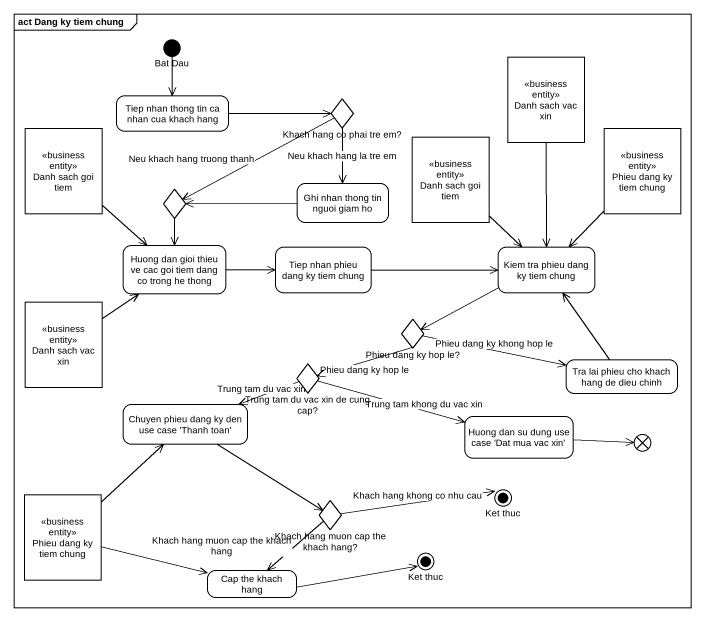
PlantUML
@startuml
mainframe act Dang ky tiem chung
hide empty description
state "Bat Dau" as Bat_Dau <<start>>
state "Danh sach vac xin" as Danh_sach_vac_xin <<business entity>>
state "Tiep nhan thong tin ca nhan cua khach hang" as Tiep_nhan_thong_tin_ca_nhan
state "Khach hang co phai tre em?" as Khach_hang_co_phai_tre_em <<choice>>
state "Danh sach goi tiem" as Danh_sach_goi_tiem <<business entity>>
state "Danh sach goi tiem" as Danh_sach_goi_tiem_2 <<business entity>>
state "Phieu dang ky tiem chung" as Phieu_dang_ky_tiem_chung <<business entity>>
state choice1 <<choice>>
state "Ghi nhan thong tin nguoi giam ho" as Ghi_nhan_thong_tin_nguoi
state "Huong dan gioi thieu ve cac goi tiem dang co trong he thong" as Huong_dan_gioi_thieu_ve_cac
state "Tiep nhan phieu dang ky tiem chung" as Tiep_nhan_phieu_dang_ky
state "Kiem tra phieu dang ky tiem chung" as Kiem_tra_phieu_dang_ky_tiem
state "Danh sach vac xin" as Danh_sach_vac_xin_2 <<business entity>>
state "Phieu dang ky hop le?" as Phieu_dang_ky_hop_le <<choice>>
state "Trung tam du vac xin de cung cap?" as Trung_tam_du_vac_xin_de <<choice>>
state "Tra lai phieu cho khach hang de dieu chinh" as Tra_lai_phieu_cho_khach
state "Chuyen phieu dang ky den use case 'Thanh toan'" as Chuyen_phieu_dang_ky_den
state "Huong dan su dung use case 'Dat mua vac xin'" as Huong_dan_su_dung_use_case
state flowfinal1 <<end>>
state "Phieu dang ky tiem chung" as Phieu_dang_ky_tiem_chung_2 <<business entity>>
state "Khach hang muon cap the khach hang?" as Khach_hang_muon_cap_the <<choice>>
state "Ket thuc" as Ket_thuc <<end>>
state "Ket thuc" as Ket_thuc_2 <<end>>
state "Cap the khach hang" as Cap_the_khach_hang
Bat_Dau --> Tiep_nhan_thong_tin_ca_nhan
Danh_sach_vac_xin --> Kiem_tra_phieu_dang_ky_tiem
Tiep_nhan_thong_tin_ca_nhan -right-> Khach_hang_co_phai_tre_em
Khach_hang_co_phai_tre_em -left-> choice1 : Neu khach hang truong thanh
Khach_hang_co_phai_tre_em --> Ghi_nhan_thong_tin_nguoi : Neu khach hang la tre em
Danh_sach_goi_tiem --> Huong_dan_gioi_thieu_ve_cac
Danh_sach_goi_tiem_2 --> Kiem_tra_phieu_dang_ky_tiem
Phieu_dang_ky_tiem_chung --> Kiem_tra_phieu_dang_ky_tiem
choice1 --> Huong_dan_gioi_thieu_ve_cac
Ghi_nhan_thong_tin_nguoi -left-> choice1
Huong_dan_gioi_thieu_ve_cac -right-> Tiep_nhan_phieu_dang_ky
Tiep_nhan_phieu_dang_ky -right-> Kiem_tra_phieu_dang_ky_tiem
Kiem_tra_phieu_dang_ky_tiem -left-> Phieu_dang_ky_hop_le
Danh_sach_vac_xin_2 -up-> Huong_dan_gioi_thieu_ve_cac
Phieu_dang_ky_hop_le -left-> Trung_tam_du_vac_xin_de : Phieu dang ky hop le
Phieu_dang_ky_hop_le -right-> Tra_lai_phieu_cho_khach : Phieu dang ky khong hop le
Trung_tam_du_vac_xin_de -left-> Chuyen_phieu_dang_ky_den : Trung tam du vac xin
Trung_tam_du_vac_xin_de -right-> Huong_dan_su_dung_use_case : Trung tam khong du vac xin
Tra_lai_phieu_cho_khach -up-> Kiem_tra_phieu_dang_ky_tiem
Chuyen_phieu_dang_ky_den --> Khach_hang_muon_cap_the
Huong_dan_su_dung_use_case -right-> flowfinal1
Phieu_dang_ky_tiem_chung_2 -up-> Chuyen_phieu_dang_ky_den
Phieu_dang_ky_tiem_chung_2 -right-> Cap_the_khach_hang
Khach_hang_muon_cap_the -right-> Ket_thuc : Khach hang khong co nhu cau
Khach_hang_muon_cap_the --> Cap_the_khach_hang : Khach hang muon cap the khach hang
Cap_the_khach_hang -right-> Ket_thuc_2
@enduml
